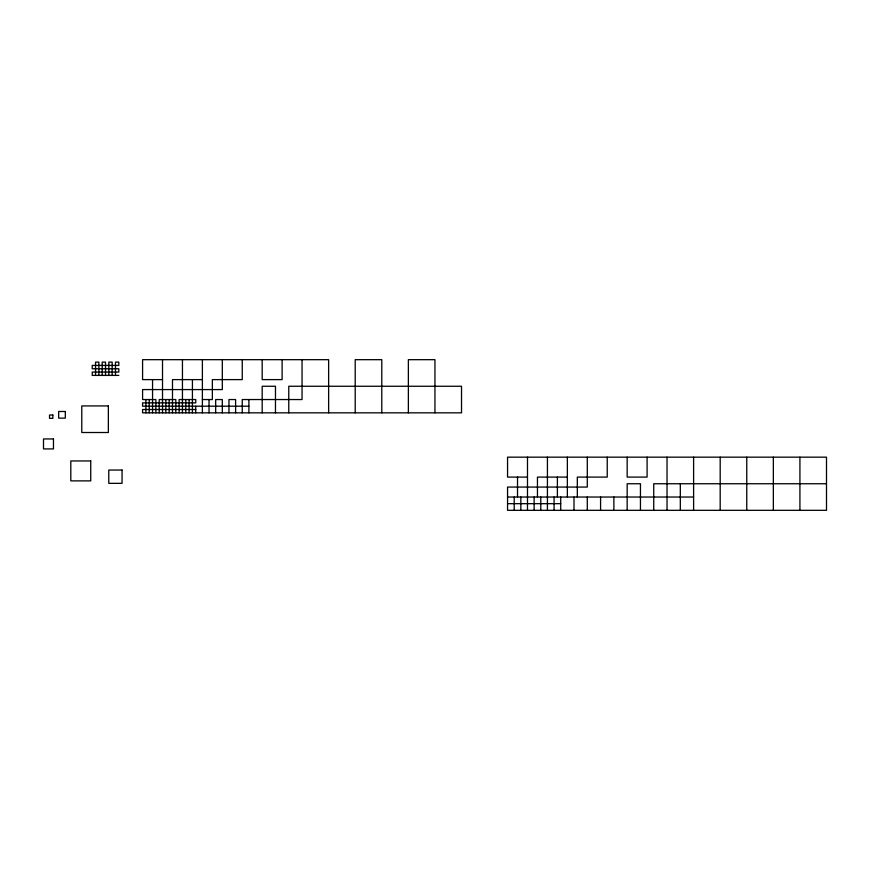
<?xml version="1.0" encoding="UTF-8"?>
<svg xmlns="http://www.w3.org/2000/svg" width="870" height="870" viewBox="0 0 870 870"><rect width="100%" height="100%" fill="white"/><g stroke="black" fill="none" stroke-linecap="round" stroke-linejoin="round"><path stroke-width="1.3" d="M118.809 375.405L92.231 375.405L92.231 372.077L118.809 372.077L118.809 368.76L92.231 368.76L92.231 365.433L118.809 365.433L118.809 362.116L115.482 362.116L115.482 375.405M162.516 379.614L142.582 379.614L142.582 359.68L328.632 359.68L328.632 412.837M202.384 379.614L172.488 379.614L172.488 412.837M202.384 399.547L212.356 399.547L212.356 379.614L242.251 379.614L242.251 359.68M248.896 406.192L142.582 406.192L142.582 402.864L195.739 402.864L195.739 399.547L179.133 399.547L179.133 412.837M195.739 409.509L142.582 409.509L142.582 412.837L461.524 412.837L461.524 386.258L288.764 386.258L288.764 412.837M527.492 477.097L507.558 477.097L507.558 457.163L826.5 457.163L826.5 510.32L613.872 510.32L613.872 497.031M567.36 477.097L537.453 477.097L537.453 497.031M826.5 483.742L653.74 483.742L653.74 510.32M507.558 497.031L693.607 497.031M507.558 503.676L560.715 503.676M613.415 510.32L507.558 510.32L507.558 487.069L587.293 487.069L587.293 457.163M799.921 457.163L799.921 510.32M773.343 457.163L773.343 510.32M746.764 457.163L746.764 510.32M720.186 457.163L720.186 510.32M693.607 457.163L693.607 510.32M680.318 483.742L680.318 510.32M667.029 457.163L667.029 510.32M647.095 457.163L647.095 477.097L627.161 477.097L627.161 457.163M640.45 510.32L640.45 483.742L627.161 483.742L627.161 510.32M607.227 457.163L607.227 477.097L577.321 477.097L577.321 497.031M600.583 497.031L600.583 510.32M587.293 497.031L587.293 510.32M574.004 497.031L574.004 510.32M567.36 457.163L567.36 497.031M560.715 497.031L560.715 510.32M557.387 477.097L557.387 497.031M554.07 497.031L554.07 510.32M547.426 457.163L547.426 510.32M540.781 497.031L540.781 510.32M534.136 497.031L534.136 510.32M527.492 457.163L527.492 510.32M520.847 497.031L520.847 510.32M517.519 477.097L517.519 497.031M514.203 497.031L514.203 510.32M434.946 412.837L434.946 359.68L408.367 359.68L408.367 412.837M381.789 412.837L381.789 359.68L355.21 359.68L355.21 412.837M302.053 359.68L302.053 399.547L242.251 399.547L242.251 412.837M282.119 359.68L282.119 379.614L262.185 379.614L262.185 359.68M275.475 412.837L275.475 386.258L262.185 386.258L262.185 412.837M248.896 399.547L248.896 412.837M235.607 412.837L235.607 399.547L228.962 399.547L228.962 412.837M222.318 359.68L222.318 389.575L142.582 389.575L142.582 399.547L155.871 399.547L155.871 412.837M222.318 412.837L222.318 399.547L215.673 399.547L215.673 412.837M209.028 399.547L209.028 412.837M202.384 359.68L202.384 412.837M195.739 406.192L195.739 412.837M192.422 379.614L192.422 412.837M189.094 399.547L189.094 412.837M185.778 399.547L185.778 412.837M182.45 359.68L182.45 412.837M175.805 412.837L175.805 399.547L159.199 399.547L159.199 412.837M169.161 399.547L169.161 412.837M165.844 399.547L165.844 412.837M162.516 359.68L162.516 412.837M152.554 379.614L152.554 412.837M149.227 399.547L149.227 412.837M145.91 399.547L145.91 412.837M112.165 375.405L112.165 362.116L108.837 362.116L108.837 375.405M105.52 375.405L105.52 362.116L102.192 362.116L102.192 375.405M98.875 375.405L98.875 362.116L95.548 362.116L95.548 375.405M108.358 405.931L81.78 405.931L81.78 432.51L108.358 432.51L108.358 405.931M65.315 411.488L58.671 411.488L58.671 418.133L65.315 418.133L65.315 411.488M52.852 415.023L49.525 415.023L49.525 418.339L52.852 418.339L52.852 415.023M53.472 438.948L43.5 438.948L43.5 448.92L53.472 448.92L53.472 438.948M90.741 460.948L70.807 460.948L70.807 480.882L90.741 480.882L90.741 460.948M122.061 470.05L108.772 470.05L108.772 483.339L122.061 483.339L122.061 470.05"/></g></svg>
